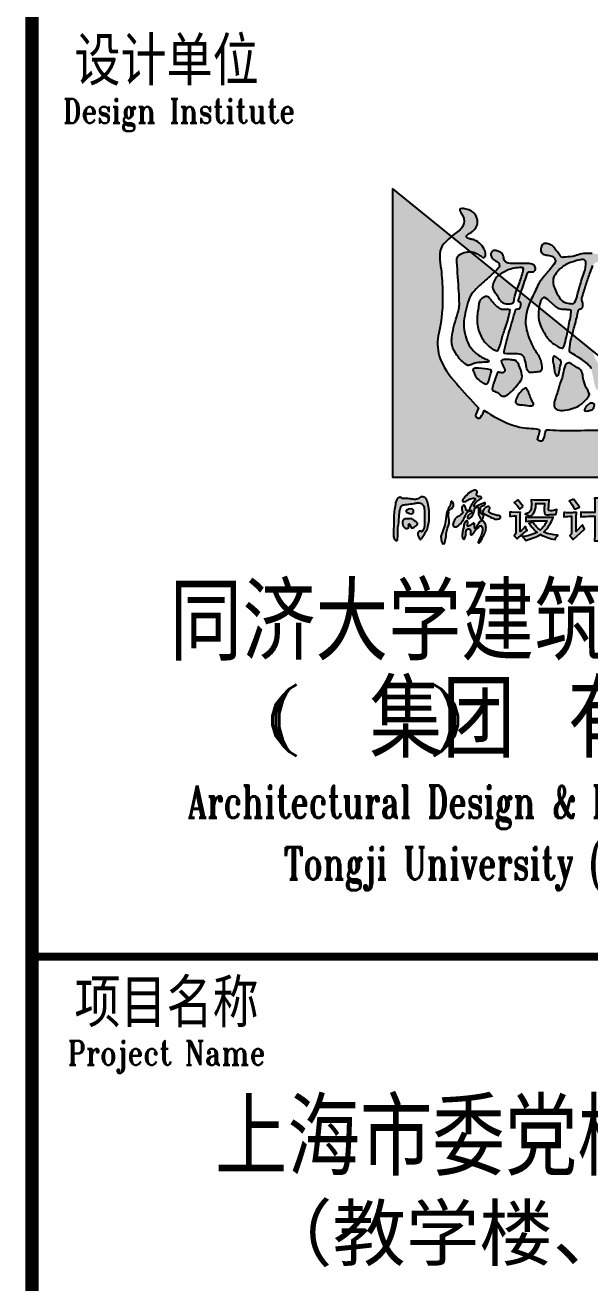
# Model space of a CAD drawing. Extents: x 68709 to 255391, y -65926 to 107615.
# Drawn here: x 233484 to 239774, y 24930 to 38949 of the extents above; entities that cross this region are included whole.
import ezdxf
from ezdxf.enums import TextEntityAlignment as Align

# ---------------------------------------------------------------- set-up
doc = ezdxf.new("R2010")
doc.units = 0
doc.header["$LTSCALE"] = 2000
doc.header["$MEASUREMENT"] = 0
doc.layers.get('0').update_dxf_attribs({"linetype": 'CONTINUOUS'})
doc.styles.add('0x_tk_A0_LIN$0$TKZ1', font='tjromant.shx', dxfattribs={"bigfont": 'tjhts.shx'})
doc.styles.add('0x_tk_A0_LIN$0$TKZ1_tjhts.shx', font='tjromant.shx', dxfattribs={"bigfont": 'tjhts.shx'})
doc.styles.add('0x_tk_A0_LIN$0$TKZ2_tjkts.shx', font='tjromant.shx', dxfattribs={"bigfont": 'tjkts.shx'})
doc.styles.add('0x_tk_A0_LIN$0$图框字1_黑体', font='simhei.ttf')

# ---------------------------------------------------------------- blocks, each defined once
blk = doc.blocks.new('0x_tk_A0_LIN$0$TJAD_TK_LOGO')
for points in [[(0.3088, 0.2387, -0.055111), (0.2978, 0.218, -0.399817), (0.2889, 0.2131, -0.15154), (0.2813, 0.2164, -0.301448), (0.2805, 0.2256, 0.010306), (0.2893, 0.248, -0.01851), (0.2158, 0.3296, -0.103184), (0.1567, 0.4231, -0.120959), (0.1559, 0.5005, 0.063512), (0.1683, 0.6375, 0.024265), (0.1633, 0.7157, -0.039016), (0.1589, 0.7586, -0.148803), (0.1672, 0.7952, -0.063522), (0.1899, 0.8185, -0.021561), (0.1991, 0.8269), (0, 0.9887), (0, 0.0136), (1.2, 0.0136), (0.9015, 0.2562, -0.02734), (0.8698, 0.2318, -0.056811), (0.8015, 0.1955, -0.043653), (0.7428, 0.1781, 0.070224), (0.7398, 0.1676, -0.155586), (0.7336, 0.1464, -0.268078), (0.7145, 0.1445, 0.046034), (0.7138, 0.1514, -0.10837), (0.7157, 0.158, 0.067272), (0.7193, 0.1723, 0.007869), (0.606, 0.1714, -0.018474), (0.519, 0.1742, 0.089356), (0.5135, 0.1595, -0.084297), (0.509, 0.1441, -0.378712), (0.4979, 0.1366, -0.129516), (0.4872, 0.1418, 0.010082), (0.4893, 0.1483, -0.06366), (0.4927, 0.1585, -0.047427), (0.496, 0.17, 0.412458), (0.4928, 0.175, 0.04646), (0.4591, 0.1791, -0.083304), (0.3984, 0.1918, -0.056916)], [(0.2775, 0.8514, 0.150805), (0.2864, 0.8696, 0.118181), (0.2844, 0.888, 0.061251), (0.2779, 0.9015, 0.110829), (0.2658, 0.9118, 0.065976), (0.2483, 0.9188, 0.129921), (0.2287, 0.9197, 0.40681), (0.2264, 0.9157, 0.07663), (0.2303, 0.907, -0.019502), (0.2369, 0.8958, -0.085799), (0.2406, 0.8843, -0.150999), (0.2351, 0.8585, -0.086307), (0.2248, 0.8465, -0.019332), (0.2062, 0.8326, 0.015742), (0.1991, 0.8269), (0.2636, 0.7745, -0.014783), (0.2672, 0.7742, -0.092021), (0.2852, 0.7675, -0.021612), (0.2992, 0.7583, 0.020501), (0.3016, 0.7569, -0.138406), (0.302, 0.7565, -0.004327), (0.3042, 0.7558, 0.041521), (0.3068, 0.7553, 0.017006), (0.3094, 0.7562, 0.175362), (0.3127, 0.7602, 0.115175), (0.3133, 0.7703, 0.133458), (0.3016, 0.7947, 0.090138), (0.282, 0.8113, 0.068529), (0.2674, 0.8165, -0.013934), (0.2566, 0.8189, -0.201719), (0.2496, 0.8239, -0.378426), (0.2504, 0.8307, -0.084166), (0.2598, 0.8373, 0.070184)], [(0.2636, 0.7745, 0.064867), (0.2476, 0.7736, 0.116531), (0.2256, 0.7646, 0.208218), (0.2161, 0.7503, 0.02194), (0.2164, 0.7413, -0.003556), (0.2234, 0.6402, -0.008585), (0.2249, 0.6059, -0.036626), (0.2244, 0.5869, -0.030322), (0.2188, 0.5654, 0.008639), (0.2079, 0.5277, 0.029199), (0.2005, 0.4927, 0.047639), (0.1991, 0.4689, 0.083135), (0.2032, 0.4501, 0.077424), (0.2218, 0.4185, 0.095524), (0.2514, 0.392, 0.133345), (0.2555, 0.391, 0.037671), (0.266, 0.3945, -0.074764), (0.2892, 0.4005, -0.017227), (0.3115, 0.4018, 0.103318), (0.3238, 0.4034, 0.529251), (0.3243, 0.406, 0.058891), (0.3103, 0.4144, -0.106556), (0.2722, 0.4408, -0.157893), (0.2439, 0.4997, -0.090292), (0.2406, 0.5406, -0.061166), (0.2567, 0.6121, -0.11155), (0.2702, 0.6374, -0.016825), (0.2934, 0.6606, -0.002917), (0.3335, 0.6973, 0.013927), (0.3452, 0.7082)], [(0.4736, 0.7314, 0.018572), (0.4732, 0.7314), (0.4732, 0.7318, 0.06936), (0.4703, 0.733, 0.047212), (0.46, 0.7347, 0.024282), (0.4431, 0.7352, -0.000753), (0.4115, 0.7353, -0.013374), (0.3921, 0.7358, -0.164458), (0.3817, 0.7396, -0.15617), (0.3755, 0.7508, 0.064833), (0.3714, 0.765, 0.17195), (0.3603, 0.7744, 0.077232), (0.3482, 0.7786, 0.099365), (0.3407, 0.7784, 0.128164), (0.3354, 0.7756, 0.199677), (0.3314, 0.766, 0.156287), (0.3348, 0.7545, 0.086381), (0.3434, 0.7463, 0.029794), (0.3514, 0.742, -0.218512), (0.3587, 0.7337, -0.050196), (0.3602, 0.726, -0.223734), (0.3564, 0.7197, -0.013892), (0.3452, 0.7082), (0.3589, 0.6971, -0.00619), (0.3868, 0.7123, -0.093205), (0.4339, 0.7212, -0.103421), (0.4394, 0.72, -0.384925), (0.4409, 0.717, -0.045853), (0.4384, 0.7029, -0.014561), (0.4233, 0.6576, 0.006316), (0.4195, 0.6478), (0.4323, 0.6374, -0.003465), (0.4348, 0.6445, -0.002724), (0.4557, 0.7043, -0.338072), (0.4611, 0.707, 0.005218), (0.4734, 0.7074, 0.309415), (0.4756, 0.7082, 0.132077), (0.4786, 0.7099, 0.147744), (0.4814, 0.7154, 0.135646), (0.4808, 0.7231, 0.18433)]]:
    blk.add_hatch(color=256).paths.add_polyline_path(points)
h = blk.add_hatch(color=256)
h.paths.add_polyline_path([(0.7123, 0.7547, 0.083086), (0.7078, 0.7611, 0.127732), (0.7011, 0.7644, 0.060999), (0.6727, 0.7685, 0.050289), (0.6488, 0.769, 0.061315), (0.6263, 0.7647, -0.058239), (0.6053, 0.759, -0.023274), (0.5769, 0.7559, -0.318074), (0.5654, 0.7615, -0.012807), (0.5459, 0.787, 0.176594), (0.5273, 0.8007, 0.141446), (0.5118, 0.8023, 0.254042), (0.5015, 0.7926, 0.094349), (0.5002, 0.7774, 0.272202), (0.5073, 0.7669, 0.06938), (0.523, 0.7632, -0.099001), (0.5405, 0.7575, -0.173209), (0.5486, 0.7467, -0.244282), (0.547, 0.7377, -0.042049), (0.5309, 0.7159, 0.019533), (0.5043, 0.6835, 0.074328), (0.4889, 0.6592, -0.003717), (0.4656, 0.6104), (0.4938, 0.5874, -0.03259), (0.4985, 0.6073, -0.114709), (0.5043, 0.6174), (0.5072, 0.6195), (0.5091, 0.6202), (0.5118, 0.6201), (0.5142, 0.6193), (0.5231, 0.6138), (0.5294, 0.6085), (0.5482, 0.5915), (0.5545, 0.5865), (0.5549, 0.5865, 0.137325), (0.5628, 0.5817, 0.052206), (0.5812, 0.5795, -0.039081), (0.5963, 0.5784, -0.061234), (0.5998, 0.5775, -0.389955), (0.6022, 0.5741, -0.015439), (0.6014, 0.5665, -0.009793), (0.5919, 0.5135, -0.001555), (0.5909, 0.5086), (0.6061, 0.4962, -0.005675), (0.6129, 0.5218, 0.021764), (0.6244, 0.5699, -0.037231), (0.6265, 0.5785, -0.166808), (0.6296, 0.5808, 0.014415), (0.6366, 0.5837, 0.232872), (0.6415, 0.5909, 0.087887), (0.641, 0.6009, 0.002273), (0.6378, 0.6149, -0.178357), (0.6381, 0.6188, -0.001216), (0.6509, 0.6596, -0.011476), (0.6643, 0.6991, -0.017032), (0.6756, 0.7288, -0.192629), (0.6888, 0.7399, -0.05264), (0.7021, 0.7447, 0.121865), (0.7115, 0.7475, 0.384919)])
h.paths.add_polyline_path([(0.5967, 0.7372, -0.021509), (0.6281, 0.7468, -0.053885), (0.6378, 0.7487, -0.363115), (0.652, 0.7407, -0.093078), (0.646, 0.7046, 0.023125), (0.6222, 0.6265, -0.067346), (0.6135, 0.6034, -0.278742), (0.6057, 0.5995, -0.067064), (0.5855, 0.6021, -0.223721), (0.5632, 0.6194, -0.070697), (0.543, 0.6609, -0.171192), (0.5437, 0.69, -0.090372), (0.5638, 0.7166, -0.097027)], flags=16)
h = blk.add_hatch(color=256)
h.paths.add_polyline_path([(0.4195, 0.6478), (0.3589, 0.6971, 0.122439), (0.3441, 0.6794, 0.077208), (0.3376, 0.6622, 0.221374), (0.3431, 0.6401, -0.044103), (0.3534, 0.6251, 0.092474), (0.3673, 0.6059, 0.149827), (0.383, 0.5987, 0.078107), (0.4006, 0.5996, 0.300992), (0.4085, 0.6066, 0.003448), (0.4116, 0.6244, -0.014936)])
h.paths.add_polyline_path([(0.4481, 0.5312, -0.118411), (0.4656, 0.6104), (0.4323, 0.6374, 0.013731), (0.4236, 0.6091, 0.354128), (0.4255, 0.6066, 0.149403), (0.4255, 0.6062, -0.033756), (0.429, 0.6051, -0.301225), (0.4322, 0.6016, -0.067966), (0.4306, 0.5853, -0.155357), (0.4255, 0.5826, -0.0383), (0.4175, 0.5813, 0.394404), (0.4141, 0.5771, -0.002997), (0.3933, 0.5061, 0.027314), (0.3759, 0.4366, 0.262389), (0.3769, 0.4312, 0.054171), (0.4093, 0.4301, -0.120269), (0.4322, 0.4278, -0.238212), (0.445, 0.4145, -0.030328), (0.4518, 0.3843, 0.177342), (0.4589, 0.3692, 0.189169), (0.4732, 0.3674, 0.024901), (0.4941, 0.3699, 0.43233), (0.5035, 0.3812, 0.054023), (0.4992, 0.4064, 0.072563), (0.4928, 0.4227, -0.024272), (0.4732, 0.4551, -0.09052)])
h.paths.add_polyline_path([(0.5909, 0.5086), (0.4938, 0.5874, 0.02545), (0.492, 0.5716, 0.128799), (0.5009, 0.5201, 0.044216), (0.5216, 0.4843, 0.076323), (0.548, 0.4604, 0.034366), (0.5624, 0.4519, 0.076032), (0.5722, 0.4489, 0.341488), (0.575, 0.4509, 0.069217), (0.5844, 0.4795, 0.009229)])
h.paths.add_polyline_path([(0.6061, 0.4962, 0.003269), (0.6024, 0.4814, 0.051211), (0.5967, 0.4451, 0.204101), (0.5987, 0.435, -0.011598), (0.6232, 0.4203, -0.044991), (0.6598, 0.3936, -0.200983), (0.6695, 0.3801, -0.006426), (0.6785, 0.3385, 0.079721), (0.6871, 0.3112, 0.326464), (0.6907, 0.3094, 0.087838), (0.6948, 0.3111, 0.087656), (0.7146, 0.3317, 0.286319), (0.7196, 0.3603, 0.076349), (0.7011, 0.3885, -0.160397), (0.6755, 0.4398), (0.6755, 0.4398)])
h.paths.add_polyline_path([(0.8517, 0.2966), (0.7903, 0.3465, 0.007087), (0.7769, 0.3013, 0.070922), (0.7741, 0.2754, 0.248353), (0.779, 0.265, 0.199635), (0.7954, 0.2684, -0.006886), (0.8134, 0.2746, 0.05678), (0.8467, 0.293, 0.006803)])
h = blk.add_hatch(color=256)
h.paths.add_polyline_path([(0.393, 0.5629, -0.011586), (0.3965, 0.5787, 0.253288), (0.3961, 0.5791, 0.095247), (0.3878, 0.5795, -0.0106), (0.3763, 0.5795, -0.133876), (0.3608, 0.5833, -0.082431), (0.3451, 0.5964, -0.01622), (0.3317, 0.6124, 0.042319), (0.324, 0.621, 0.140851), (0.3172, 0.6238, 0.145933), (0.3085, 0.6218, 0.038492), (0.302, 0.6178), (0.3016, 0.6178, 0.000616), (0.3, 0.6162, 0.032553), (0.2979, 0.6148, 0.095329), (0.2942, 0.6103, 0.096767), (0.2905, 0.5971, -0.001525), (0.2876, 0.5737, 0.034244), (0.285, 0.5522, 0.085899), (0.2916, 0.5041, 0.097395), (0.3137, 0.4669, 0.083463), (0.3395, 0.445, 0.098864), (0.3517, 0.4407, 0.30663), (0.3559, 0.443, 0.075685), (0.3606, 0.4535, 0.009946), (0.371, 0.4905, -0.023424), (0.3776, 0.5099, 0.034776)])
h.paths.add_polyline_path([(0.3331, 0.3723, 0.321528), (0.3303, 0.3767, 0.021484), (0.2909, 0.382, 0.022843), (0.2815, 0.3822, 0.102534), (0.2763, 0.381, 0.130045), (0.2718, 0.3783, 0.267367), (0.2712, 0.3737, -0.005872), (0.2757, 0.3643, 0.058515), (0.2798, 0.3554, 0.081344), (0.2949, 0.3383, 0.099387), (0.3095, 0.3298, 0.035917), (0.3152, 0.3284, 0.245908), (0.3185, 0.3297, 0.105203), (0.327, 0.3486, -0.034055), (0.3316, 0.3653, 0.056891)])
h.paths.add_polyline_path([(0.4315, 0.3396, 0.245812), (0.436, 0.3593, 0.065072), (0.4255, 0.3925, 0.134826), (0.4253, 0.3934, -0.114996), (0.4251, 0.3945, 0.061748), (0.4182, 0.4045, 0.16919), (0.4099, 0.4088, 0.009694), (0.3932, 0.4108, 0.017654), (0.3823, 0.4116, 0.044621), (0.3745, 0.4112, 0.15913), (0.3675, 0.4082, 0.263058), (0.3666, 0.4036, 0.037983), (0.3754, 0.3845, -0.091013), (0.3784, 0.3745, -0.183458), (0.3763, 0.3696, -0.186991), (0.3705, 0.3666, -0.076588), (0.3638, 0.3668, 0.012233), (0.357, 0.368, 0.175338), (0.3532, 0.367, 0.023216), (0.3404, 0.3302, 0.04069), (0.3358, 0.3123, 0.28537), (0.3389, 0.3059, 0.048651), (0.3472, 0.3023, -0.083296), (0.3595, 0.2951, 0.044689), (0.3674, 0.2887, 0.196761), (0.3781, 0.2876, 0.127879), (0.3954, 0.2982, 0.050671)])
h.paths.add_polyline_path([(0.4633, 0.2851, 0.013244), (0.4608, 0.2933, 0.042352), (0.4538, 0.3106, 0.086452), (0.451, 0.3142, 0.181931), (0.4475, 0.3144, 0.105167), (0.437, 0.3071, 0.063777), (0.4225, 0.2892, 0.079039), (0.415, 0.2726, 0.295118), (0.4173, 0.2626, 0.12746), (0.4262, 0.259, 0.051219), (0.4378, 0.2577, -0.006938), (0.4592, 0.2552, 0.101871), (0.4716, 0.2561, 0.282022), (0.4753, 0.2604, 0.127329), (0.4734, 0.2662), (0.4732, 0.2662, -0.004335)])
h.paths.add_polyline_path([(0.6577, 0.3076, -0.058552), (0.6453, 0.3355, -0.043685), (0.6412, 0.3591, 0.088622), (0.6365, 0.3722, 0.151789), (0.6215, 0.3846, -0.046532), (0.6062, 0.3942, 0.04555), (0.5995, 0.3981, 0.043142), (0.5967, 0.3991), (0.5966, 0.3994, 0.251715), (0.5858, 0.3963, 0.137334), (0.5764, 0.371, -0.022108), (0.5712, 0.349, 0.025269), (0.5573, 0.3052, -0.028381), (0.5499, 0.2836, 0.095667), (0.5444, 0.258, 0.266705), (0.5545, 0.2414, 0.133638), (0.5811, 0.2399, 0.117773), (0.6341, 0.259, 0.081266), (0.6603, 0.2854, 0.080524), (0.6632, 0.2917), (0.6632, 0.292), (0.6636, 0.2924), (0.6636, 0.2952), (0.6632, 0.2952, 0.059624)])
h.paths.add_polyline_path([(0.5675, 0.4064, 0.121011), (0.5636, 0.4099, 0.051248), (0.5498, 0.4198, 0.077555), (0.5447, 0.4219, 0.238499), (0.5422, 0.4212, 0.167798), (0.5412, 0.4181, 0.09655), (0.5414, 0.3999, -0.014406), (0.5433, 0.3923, -0.00033), (0.5454, 0.375, 0.1059), (0.5513, 0.3573, 0.313865), (0.5557, 0.3565, 0.231713), (0.5604, 0.3643, 0.026659), (0.5643, 0.3846, -0.007425), (0.5681, 0.3998, 0.16995)])
h.paths.add_polyline_path([(0.6788, 0.2495, 0.082015), (0.6802, 0.2581, 0.360369), (0.6746, 0.2636, 0.094324), (0.6683, 0.2635, 0.109868), (0.6658, 0.2629, -0.017853), (0.6636, 0.2619), (0.6632, 0.2619, 0.095638), (0.6515, 0.2506, 0.069381), (0.6467, 0.2423, 0.391778), (0.6489, 0.2376, 0.16265), (0.6584, 0.2374, 0.029698), (0.6632, 0.2387), (0.6636, 0.2387, 0.027865), (0.6738, 0.2427, 0.232972)])
h.paths.add_polyline_path([(0.7651, 0.3086, -0.00792), (0.7663, 0.3122, -0.04061), (0.7673, 0.3161, 0.057732), (0.7686, 0.323, 0.231089), (0.7664, 0.3309, 0.223752), (0.7548, 0.3302, 0.032861), (0.7336, 0.3152, -0.012035), (0.7156, 0.3033, 0.160241), (0.7001, 0.2874, 0.160304), (0.6998, 0.2673, 0.221951), (0.7087, 0.2557, 0.080228), (0.7255, 0.2484, 0.124433), (0.7414, 0.2473, 0.177577), (0.7482, 0.2548, 0.06059), (0.7578, 0.2826, -0.013372)])
h = blk.add_hatch(color=256)
h.paths.add_polyline_path([(0.1087, -0.0549, 0.215782), (0.0955, -0.0527, 0.067417), (0.0878, -0.0572, -0.168397), (0.0723, -0.0608, -0.018722), (0.0557, -0.0587, 0.069135), (0.0371, -0.0584, -0.211583), (0.0322, -0.0571, 0.012327), (0.0271, -0.0542, 0.18165), (0.0227, -0.0546, 0.234564), (0.0145, -0.0607, 0.06939), (0.0092, -0.0773, 0.040114), (0.004, -0.1264, 0.00862), (0.0038, -0.1509, 0.034302), (0.0033, -0.1865, 0.240525), (0.0113, -0.1992, 0.151405), (0.014, -0.1995, 0.254247), (0.0165, -0.1924, 0.038225), (0.0174, -0.1663, -0.061608), (0.0194, -0.1463, 0.026815), (0.0223, -0.1127, -0.054652), (0.0257, -0.0929, -0.028262), (0.0289, -0.0835, -0.253686), (0.0385, -0.0789, 0.007206), (0.0489, -0.0782, -0.006599), (0.0729, -0.0746, 0.009999), (0.0841, -0.0723, -0.062381), (0.0934, -0.0735, -0.15567), (0.0993, -0.0771, -0.051163), (0.1052, -0.0853, -0.102101), (0.1065, -0.0911, -0.03095), (0.1072, -0.1291, 0.010088), (0.1069, -0.1503, -0.131285), (0.1038, -0.1627, -0.019629), (0.1006, -0.1683, -0.485137), (0.0962, -0.1696, 0.001583), (0.093, -0.1677, 0.165296), (0.0875, -0.1704, 0.24859), (0.0847, -0.1785, 0.066176), (0.0882, -0.1886, 0.038595), (0.0909, -0.1945, 0.378365), (0.0951, -0.1957, 0.077759), (0.1038, -0.1826, 0.016012), (0.1121, -0.17, 0.054651), (0.1183, -0.1552, 0.087206), (0.1231, -0.1116, 0.064902), (0.1173, -0.0684, 0.144064)])
h.paths.add_polyline_path([(0.0629, -0.0931), (0.0559, -0.0934), (0.0526, -0.0942), (0.0487, -0.0957), (0.0473, -0.0971), (0.0457, -0.0999, 0.333571), (0.0462, -0.1038, 0.045952), (0.0523, -0.1067, 0.064784), (0.0622, -0.1092, 0.210865), (0.0684, -0.1072, 0.127927), (0.0706, -0.102, 0.211886), (0.0696, -0.0958, 0.12013), (0.0674, -0.0941)], flags=17)
h.paths.add_polyline_path([(0.058, -0.146, -0.039434), (0.0609, -0.152, 0.054133), (0.0642, -0.1578, 0.123184), (0.0796, -0.1504, 0.140353), (0.0842, -0.1429, 0.284617), (0.0828, -0.1391, -0.012464), (0.0763, -0.135, 0.016141), (0.0639, -0.1258, -0.029736), (0.0406, -0.1269, -0.149024), (0.0367, -0.13, 0.190304), (0.0335, -0.134, 0.089845), (0.0332, -0.143, 0.171078), (0.0413, -0.1572, 0.249801), (0.0503, -0.1586, 0.378768), (0.055, -0.1529, 0.031236), (0.054, -0.1458), (0.0561, -0.1439)], flags=17)
h.paths.add_polyline_path([(0.1936, -0.0808, -0.130766), (0.1929, -0.0832, -0.049), (0.1889, -0.0904, 0.175351), (0.1867, -0.0955, 0.389375), (0.1886, -0.0971, 0.146359), (0.1966, -0.0935, 0.079034), (0.2024, -0.0886, 0.101244), (0.205, -0.0836, 0.132531), (0.2051, -0.0769, 0.067751), (0.2031, -0.0722, 0.050259), (0.1996, -0.0676, 0.454265), (0.198, -0.0678, 0.06765), (0.196, -0.0731, 0.007561)])
h.paths.add_polyline_path([(0.189, -0.104, 0.313541), (0.1862, -0.1002, 0.335576), (0.1832, -0.1018, 0.015792), (0.1784, -0.1349, -0.057755), (0.1712, -0.1608, 0.000363), (0.1628, -0.1859, 0.094511), (0.1671, -0.2072, 0.230423), (0.1705, -0.2113, 0.369117), (0.1764, -0.2058, 0.039319), (0.18, -0.1854, -0.109188), (0.1887, -0.1489, 0.00425), (0.1908, -0.1434, 0.032369), (0.1887, -0.118, -0.025515)])
h.paths.add_polyline_path([(0.251, -0.0452, 0.093827), (0.2363, -0.0633, 0.302072), (0.2373, -0.0679, 0.296548), (0.2444, -0.0681, 0.04254), (0.259, -0.0604, -0.129019), (0.2753, -0.0571, -0.117204), (0.2785, -0.0581, -0.328405), (0.2786, -0.0608, -0.051459), (0.2703, -0.0723, 0.085646), (0.2604, -0.09, 0.031903), (0.2597, -0.0932, -0.315533), (0.2562, -0.0979, -0.134544), (0.2509, -0.099, -0.408117), (0.2479, -0.0961, 0.035639), (0.2445, -0.0851, 0.084333), (0.2416, -0.0806, 0.358627), (0.239, -0.0802, 0.227473), (0.2329, -0.092, 0.148882), (0.235, -0.0994, -0.254787), (0.2358, -0.1059, -0.110418), (0.229, -0.1131, -0.032156), (0.2173, -0.1207, 0.122106), (0.2102, -0.1279, 0.074479), (0.2035, -0.1443, 0.233421), (0.2058, -0.152, 0.316166), (0.2167, -0.1523, 0.122903), (0.2315, -0.1397, 0.056501), (0.2413, -0.1246, -0.025506), (0.2474, -0.11, -0.174643), (0.2597, -0.1006, 0.004602), (0.2657, -0.0979, -0.251477), (0.2643, -0.107, -0.130218), (0.2586, -0.1116, 0.16089), (0.2539, -0.1165, 0.172735), (0.253, -0.123, 0.448793), (0.2607, -0.1246, 0.141971), (0.272, -0.1086, 0.057248), (0.2765, -0.0945, -0.334885), (0.2836, -0.0873, -0.076773), (0.2877, -0.0871, -0.545841), (0.2894, -0.0894, -0.008092), (0.2895, -0.1045, 0.139136), (0.2949, -0.1235, 0.144746), (0.301, -0.1277, 0.355116), (0.3041, -0.1263, 0.046986), (0.3064, -0.118, 0.052614), (0.3072, -0.1148, 0.237681), (0.3057, -0.1128, 0.025436), (0.3015, -0.1114, -0.354836), (0.298, -0.1075, -0.049448), (0.2968, -0.0935, -0.035628), (0.2969, -0.0883, -0.387964), (0.3001, -0.084, -0.009611), (0.3071, -0.0814, 0.187317), (0.3113, -0.0778, 0.232403), (0.3115, -0.0721, 0.143525), (0.3105, -0.0719, 0.022411), (0.2879, -0.0821, -0.00319), (0.2795, -0.086, -0.206179), (0.276, -0.0863, -0.165764), (0.2735, -0.0838, -0.217969), (0.274, -0.0802, -0.110096), (0.2841, -0.0684, -0.031862), (0.2964, -0.0594, 0.078929), (0.2994, -0.0567, 0.264707), (0.2996, -0.0548, 0.034215), (0.298, -0.0525, 0.174735), (0.2957, -0.0516, 0.001752), (0.2917, -0.0518, -0.177458), (0.2867, -0.0505, -0.140307), (0.2831, -0.0469, -0.275752), (0.2842, -0.0412, 0.167681), (0.2852, -0.035, 0.301407), (0.2787, -0.0302, 0.08311), (0.273, -0.0304, 0.130737)])
h.paths.add_polyline_path([(0.3265, -0.1185, 0.027579), (0.3434, -0.1267, 0.154526), (0.3537, -0.1275, 0.082415), (0.3631, -0.1246, 0.312986), (0.3634, -0.1187, 0.221824), (0.3602, -0.1161, 0.031656), (0.355, -0.1158, -0.00721), (0.3422, -0.1122, -0.071904), (0.3274, -0.106, -0.267193), (0.324, -0.1005, -0.023267), (0.3278, -0.0922, 0.395574), (0.3247, -0.0851, 0.188464), (0.3166, -0.0869, 0.051998), (0.3107, -0.0902, 0.108508), (0.3062, -0.0972, 0.200123), (0.3045, -0.1041, 0.191616), (0.3078, -0.1086, -0.01282)])
h.paths.add_polyline_path([(0.3061, -0.1345, 0.188222), (0.2987, -0.1344, 0.20573), (0.2909, -0.1393, 0.018376), (0.2852, -0.1492, -0.117409), (0.2773, -0.1592, -0.060927), (0.2765, -0.1465, 0.215117), (0.2745, -0.1419, 0.470033), (0.2699, -0.1433, -0.045545), (0.2616, -0.1486, -0.074224), (0.2553, -0.1514, -0.568137), (0.252, -0.1485, -0.07678), (0.2526, -0.1441, 0.100197), (0.2529, -0.1346, 0.387299), (0.2502, -0.1327, 0.118665), (0.2478, -0.1338, 0.185429), (0.2406, -0.1469, -0.018374), (0.2387, -0.1583, 0.026924), (0.2355, -0.1694, -0.013447), (0.2349, -0.18, 0.097057), (0.2361, -0.1921, 0.277047), (0.2398, -0.1951, 0.192921), (0.2429, -0.1932, 0.125735), (0.2464, -0.1796, -0.084178), (0.2486, -0.1648, -0.292454), (0.2566, -0.1598, -0.427415), (0.2627, -0.1662, -0.039723), (0.2621, -0.1773, 0.744354), (0.2674, -0.1794, 0.173973), (0.2753, -0.1721, -0.079593), (0.2831, -0.1615, 0.037997), (0.2923, -0.1518, -0.536451), (0.3002, -0.1519, -0.220641), (0.3027, -0.1657, -0.033334), (0.3, -0.1785, -0.02197), (0.2922, -0.1962, -0.036413), (0.288, -0.2042, 0.059035), (0.2879, -0.2046, 0.221247), (0.2894, -0.2077, 0.229092), (0.2907, -0.2079, 0.104052), (0.2938, -0.2056, 0.039622), (0.3034, -0.1893, 0.031663), (0.3116, -0.1728, 0.083922), (0.3151, -0.1559, 0.095464), (0.3114, -0.1418, 0.118136)])
h.paths.add_polyline_path([(0.4291, -0.0935), (0.4405, -0.0853, 0.028783), (0.4221, -0.0627), (0.4102, -0.0715, -0.06685)])
h.paths.add_polyline_path([(0.4215, -0.1047), (0.4022, -0.1042), (0.3969, -0.1036), (0.3948, -0.1036), (0.3948, -0.1181), (0.4007, -0.1176), (0.4092, -0.1169), (0.4158, -0.1168), (0.4158, -0.1709, -0.223037), (0.4102, -0.1829, -0.003297), (0.4095, -0.1842), (0.42, -0.1936, 0.201777), (0.4221, -0.1917, -0.033526), (0.4536, -0.1659, -0.02738), (0.4473, -0.1527, -0.067274), (0.4298, -0.1697, -0.004515), (0.43, -0.112, -0.051491), (0.4312, -0.1036)])
h.paths.add_polyline_path([(0.4681, -0.0776), (0.4676, -0.0915, -0.202539), (0.4614, -0.1024, -0.066868), (0.4473, -0.1105, -0.101276), (0.4613, -0.1193, 0.145344), (0.4788, -0.1017, 0.140249), (0.4824, -0.0753, -0.003162), (0.5118, -0.0753, -0.016144), (0.5113, -0.0906, 0.052901), (0.5122, -0.1087, 0.214665), (0.5146, -0.1118, 0.093296), (0.5153, -0.1118, 0.137117), (0.5238, -0.1126, 0.000424), (0.5373, -0.1123, 0.022294), (0.5517, -0.1112), (0.5538, -0.0948), (0.5502, -0.0961), (0.5458, -0.0974), (0.5419, -0.0985), (0.5363, -0.0994), (0.5323, -0.0995), (0.5266, -0.0985), (0.5261, -0.0963), (0.5266, -0.0805), (0.5279, -0.0627), (0.5208, -0.0631), (0.5109, -0.0633), (0.4981, -0.0633), (0.4859, -0.0633), (0.4771, -0.0632), (0.4669, -0.0627)])
h.paths.add_polyline_path([(0.5056, -0.1225, -0.002263), (0.4652, -0.1224, -0.028919), (0.4487, -0.1207), (0.4487, -0.1351), (0.4568, -0.134), (0.467, -0.1332, -0.001197), (0.5012, -0.1332, 0.000411), (0.5195, -0.1332, -0.117897), (0.4977, -0.1647, -0.081518), (0.4732, -0.1382), (0.4592, -0.142, 0.067412), (0.4873, -0.1722, -0.099344), (0.4368, -0.1867, -0.117302), (0.4487, -0.1993, 0.051291), (0.4985, -0.1798, 0.052048), (0.5475, -0.1968, -0.102524), (0.5573, -0.1817, -0.086164), (0.5097, -0.1716, 0.112398), (0.5412, -0.1212, -0.018709)])
h.paths.add_polyline_path([(0.6036, -0.1181), (0.6036, -0.1747, -0.094232), (0.598, -0.1829), (0.6085, -0.1968), (0.647, -0.1609), (0.64, -0.147), (0.619, -0.1691), (0.619, -0.1241, -0.058001), (0.6207, -0.1057, 0.319569), (0.6199, -0.1049, 0.045142), (0.6064, -0.1062, 0.020451), (0.5944, -0.1061, -0.034776), (0.5777, -0.1049), (0.5777, -0.1193, -0.030546)])
h.paths.add_polyline_path([(0.6099, -0.0601), (0.5952, -0.0664, -0.049542), (0.6141, -0.0941), (0.6302, -0.0872, 0.030356)])
h.paths.add_polyline_path([(0.6595, -0.1054, -0.019379), (0.6351, -0.1042), (0.6351, -0.1193, -0.02608), (0.6603, -0.1181), (0.682, -0.1181), (0.682, -0.1729, -0.021278), (0.6806, -0.2012), (0.6974, -0.2012, -0.017067), (0.6967, -0.1716), (0.6967, -0.1181), (0.7148, -0.1181, -0.024313), (0.7409, -0.1193), (0.7409, -0.1042, -0.018656), (0.7103, -0.1055), (0.6967, -0.1055), (0.6967, -0.0765, -0.143011), (0.7016, -0.0589, 0.162811), (0.697, -0.0572, 0.035376), (0.6847, -0.0564, 0.004148), (0.6806, -0.0564, -0.046173), (0.6819, -0.0675, -0.00345), (0.682, -0.1055, -0.001359)])
h.paths.add_polyline_path([(0.7665, -0.0695), (0.7665, -0.0854), (0.8078, -0.0854), (0.8078, -0.2004), (0.8257, -0.2004), (0.8257, -0.0854), (0.867, -0.0854), (0.867, -0.0695)])
h.paths.add_polyline_path([(0.9301, -0.1569, -0.040499), (0.9291, -0.1744, -0.3078), (0.915, -0.1875, -0.189438), (0.8973, -0.1845, -0.186489), (0.89, -0.1721, -0.07743), (0.8894, -0.158), (0.8723, -0.158, 0.198241), (0.8816, -0.1938, 0.214326), (0.9098, -0.2039, 0.249549), (0.9415, -0.1907, 0.135294), (0.948, -0.1641), (0.948, -0.0695), (0.9301, -0.0695)])
h.paths.add_polyline_path([(1.0285, -0.0695), (1.0088, -0.0695), (0.9602, -0.2004), (0.9786, -0.2004), (0.9926, -0.1613), (1.0441, -0.1613), (1.0579, -0.2004), (1.0772, -0.2004)])
h.paths.add_polyline_path([(1.0186, -0.0882), (1.0389, -0.146), (0.9981, -0.146)], flags=16)
h.paths.add_polyline_path([(1.0908, -0.0695), (1.0908, -0.2004), (1.1399, -0.2004, 0.229129), (1.182, -0.1827, 0.179316), (1.1971, -0.1343, 0.181564), (1.1826, -0.0858, 0.220204), (1.1406, -0.0695)])
h.paths.add_polyline_path([(1.1086, -0.0846), (1.1391, -0.0846, -0.337188), (1.1746, -0.1078, -0.124189), (1.1773, -0.1517, -0.40123), (1.1391, -0.1844), (1.1086, -0.1844)], flags=16)
blk.add_lwpolyline([(0, 0.9887), (0, 0.0136), (1.2, 0.0136)], close=True)
for points in [[(0.6695, 0.3801, 0.200983), (0.6598, 0.3936, 0.044991), (0.6232, 0.4203, 0.011598), (0.5987, 0.435, -0.204101), (0.5967, 0.4451, -0.051211), (0.6024, 0.4814, -0.008944), (0.6129, 0.5218, 0.021764), (0.6244, 0.5699, -0.037231), (0.6265, 0.5785, -0.166808), (0.6296, 0.5808, 0.014415), (0.6366, 0.5837, 0.232872), (0.6415, 0.5909, 0.087887), (0.641, 0.6009, 0.002324), (0.6377, 0.6152, -0.163549), (0.6381, 0.6188, -0.001216), (0.6509, 0.6596, -0.011476), (0.6643, 0.6991, -0.017032), (0.6756, 0.7288, -0.192629)], [(0.6727, 0.7685, 0.050289), (0.6488, 0.769, 0.061315), (0.6263, 0.7647, -0.058239), (0.6053, 0.759, -0.023274), (0.5769, 0.7559, -0.318074), (0.5654, 0.7615, -0.012807), (0.5459, 0.787, 0.176594), (0.5273, 0.8007, 0.141446), (0.5118, 0.8023, 0.254042), (0.5015, 0.7926, 0.094349), (0.5002, 0.7774, 0.272202), (0.5073, 0.7669, 0.06938), (0.523, 0.7632, -0.099001), (0.5405, 0.7575, -0.176084), (0.5487, 0.7465, -0.238335), (0.547, 0.7377, -0.042049), (0.5309, 0.7159, 0.019533), (0.5043, 0.6835, 0.074328), (0.4889, 0.6592, -0.003717), (0.4656, 0.6104, 0.118412), (0.4481, 0.5312, 0.09052), (0.4732, 0.4551, 0.024272), (0.4928, 0.4227, -0.072563), (0.4992, 0.4064, -0.054023), (0.5035, 0.3812, -0.43233), (0.4941, 0.3699, -0.024901), (0.4732, 0.3674, -0.189169), (0.4589, 0.3692, -0.177342), (0.4518, 0.3843, 0.030328), (0.445, 0.4145, 0.238212), (0.4322, 0.4278, 0.120269), (0.4093, 0.4301, -0.054171), (0.3769, 0.4312, -0.262389), (0.3759, 0.4366, -0.027314), (0.3933, 0.5061, 0.002997), (0.4141, 0.5771, -0.42145), (0.4179, 0.5814, 0.036527), (0.4255, 0.5826, 0.155357), (0.4306, 0.5853, 0.067966), (0.4322, 0.6016, 0.301225), (0.429, 0.6051, 0.033756), (0.4255, 0.6062, -0.149403), (0.4255, 0.6066, -0.354128), (0.4236, 0.6091, -0.017197), (0.4348, 0.6445, -0.010154), (0.4348, 0.6445, -0.002724), (0.4557, 0.7043, -0.338072), (0.4611, 0.707, 0.005218), (0.4734, 0.7074, 0.309415), (0.4756, 0.7082, 0.132077), (0.4786, 0.7099, 0.147744), (0.4814, 0.7154, 0.135646), (0.4808, 0.7231, 0.18433), (0.4736, 0.7314, 0.018572), (0.4732, 0.7314), (0.4732, 0.7318, 0.071117), (0.4702, 0.733, 0.046841), (0.46, 0.7347, 0.024282), (0.4431, 0.7352, -0.000753), (0.4115, 0.7353, -0.013374), (0.3921, 0.7358, -0.164458), (0.3817, 0.7396, -0.15617), (0.3755, 0.7508, 0.064833), (0.3714, 0.765, 0.17195), (0.3603, 0.7744, 0.077232), (0.3482, 0.7786, 0.099365), (0.3407, 0.7784, 0.128164), (0.3354, 0.7756, 0.199677), (0.3314, 0.766, 0.156287), (0.3348, 0.7545, 0.086381), (0.3434, 0.7463, 0.029794), (0.3514, 0.742, -0.218512), (0.3587, 0.7337, -0.050196), (0.3602, 0.726, -0.223734), (0.3564, 0.7197, -0.027824), (0.3335, 0.6973, 0.002917), (0.2934, 0.6606, 0.016825), (0.2702, 0.6374, 0.11155), (0.2567, 0.6121, 0.061166), (0.2406, 0.5406, 0.090292), (0.2439, 0.4997, 0.157893), (0.2722, 0.4408, 0.106556), (0.3103, 0.4144, -0.057352), (0.324, 0.4062, -0.620281), (0.3238, 0.4034, -0.103318), (0.3115, 0.4018, 0.017227), (0.2892, 0.4005, 0.074764), (0.266, 0.3945, -0.037671), (0.2555, 0.391, -0.146442), (0.2511, 0.3922, -0.094541), (0.2218, 0.4185, -0.075684), (0.2035, 0.4493, -0.086697), (0.1991, 0.4689, -0.047639), (0.2005, 0.4927, -0.029199), (0.2079, 0.5277, -0.008639), (0.2188, 0.5654, 0.030322), (0.2244, 0.5869, 0.036626), (0.2249, 0.6059, 0.008585), (0.2234, 0.6402, 0.003541), (0.2164, 0.7409, -0.022961), (0.2161, 0.7503, -0.208218), (0.2256, 0.7646, -0.116531), (0.2476, 0.7736, -0.079727), (0.2672, 0.7742, -0.092021), (0.2852, 0.7675, -0.021612), (0.2992, 0.7583, 0.020501), (0.3016, 0.7569, -0.138406), (0.302, 0.7565, -0.004327), (0.3042, 0.7558, 0.041521), (0.3068, 0.7553, 0.017006), (0.3094, 0.7562, 0.218913), (0.313, 0.7614, 0.100805), (0.3133, 0.7703, 0.133458), (0.3016, 0.7947, 0.090138), (0.282, 0.8113, 0.068529), (0.2674, 0.8165, -0.013934), (0.2566, 0.8189, -0.201719), (0.2496, 0.8239, -0.33618), (0.2499, 0.8301, -0.089843), (0.2598, 0.8373, 0.067656), (0.2769, 0.8508, 0.15691), (0.2864, 0.8696, 0.118181), (0.2844, 0.888, 0.061251), (0.2779, 0.9015, 0.110829), (0.2658, 0.9118, 0.065976), (0.2483, 0.9188, 0.126476), (0.2292, 0.9198, 0.453262), (0.2264, 0.9157, 0.07663), (0.2303, 0.907, -0.019502), (0.2369, 0.8958, -0.085799), (0.2406, 0.8843, -0.150999), (0.2351, 0.8585, -0.086307), (0.2248, 0.8465, -0.019332), (0.2062, 0.8326, 0.037315), (0.1899, 0.8185, 0.063522), (0.1672, 0.7952, 0.148803), (0.1589, 0.7586, 0.039016), (0.1633, 0.7157, -0.024265), (0.1683, 0.6375, -0.063512), (0.1559, 0.5005, 0.120959), (0.1567, 0.4231, 0.103184), (0.2158, 0.3296, 0.01851), (0.2893, 0.248, -0.010306), (0.2805, 0.2256, 0.301448), (0.2813, 0.2164, 0.15154), (0.2889, 0.2131, 0.399817), (0.2978, 0.218, 0.055111), (0.3088, 0.2387, 0.056916), (0.3984, 0.1918, 0.083304), (0.4591, 0.1791, -0.046418), (0.4928, 0.175, -0.509372), (0.4955, 0.1688, 0.042269), (0.4927, 0.1585, 0.06366), (0.4893, 0.1483, -0.010082), (0.4872, 0.1418, 0.129516), (0.4979, 0.1366, 0.378712), (0.509, 0.1441, 0.084297), (0.5135, 0.1595, -0.089356), (0.519, 0.1742, 0.018474), (0.606, 0.1714, -0.007869), (0.7193, 0.1723, -0.067272)], [(0.6281, 0.7468, 0.021509), (0.5967, 0.7372, 0.097027), (0.5638, 0.7166, 0.090372), (0.5437, 0.69, 0.169889), (0.5429, 0.6611, 0.071038), (0.5632, 0.6194, 0.223721), (0.5855, 0.6021, 0.067064), (0.6057, 0.5995, 0.278742), (0.6135, 0.6034, 0.067346), (0.6222, 0.6265, -0.023125), (0.646, 0.7046, 0.093078), (0.652, 0.7407, 0.363115), (0.6378, 0.7487, 0.053885), (0.6281, 0.7468, 6.810958)], [(0.4339, 0.7212, 0.093231), (0.3868, 0.7123, 0.00619), (0.3589, 0.6971, 0.122439), (0.3441, 0.6794, 0.077208), (0.3376, 0.6622, 0.223971), (0.3433, 0.6399, -0.043458), (0.3534, 0.6251, 0.092474), (0.3673, 0.6059, 0.149827), (0.383, 0.5987, 0.078107), (0.4006, 0.5996, 0.300992), (0.4085, 0.6066, 0.003448), (0.4116, 0.6244, -0.021253), (0.4233, 0.6576, 0.014561), (0.4384, 0.7029, 0.045853), (0.4409, 0.717, 0.360509), (0.4396, 0.7199, 0.107188), (0.4339, 0.7212, -16745.559379)], [(0.3961, 0.5791, 0.094892), (0.3878, 0.5795, -0.0106), (0.3763, 0.5795, -0.133876), (0.3608, 0.5833, -0.082431), (0.3451, 0.5964, -0.01622), (0.3317, 0.6124, 0.042319), (0.324, 0.621, 0.140851), (0.3172, 0.6238, 0.145933), (0.3085, 0.6218, 0.038492), (0.302, 0.6178), (0.3016, 0.6178, 0.000616), (0.3, 0.6162, 0.031804), (0.298, 0.6148, 0.096292), (0.2942, 0.6103, 0.096767), (0.2905, 0.5971, -0.001525), (0.2876, 0.5737, 0.034244), (0.285, 0.5522, 0.085899), (0.2916, 0.5041, 0.097395), (0.3137, 0.4669, 0.083463), (0.3395, 0.445, 0.098864), (0.3517, 0.4407, 0.30663), (0.3559, 0.443, 0.075685), (0.3606, 0.4535, 0.009946), (0.371, 0.4905, -0.023424), (0.3776, 0.5099, 0.034776), (0.393, 0.5629, -0.011586), (0.3965, 0.5787, 0.266953), (0.3961, 0.5791, -9.367818)], [(0.5963, 0.5784, 0.039081), (0.5812, 0.5795, -0.052206), (0.5628, 0.5817, -0.137325), (0.5549, 0.5865), (0.5545, 0.5865), (0.5482, 0.5915), (0.5294, 0.6085), (0.5231, 0.6138), (0.5142, 0.6193), (0.5118, 0.6201), (0.5091, 0.6202), (0.5072, 0.6195), (0.5043, 0.6174, 0.11368), (0.4985, 0.6074, 0.058255), (0.492, 0.5716, 0.128799), (0.5009, 0.5201, 0.044216), (0.5216, 0.4843, 0.076323), (0.548, 0.4604, 0.034366), (0.5624, 0.4519, 0.072238), (0.5717, 0.449, 0.392565), (0.575, 0.4509, 0.069217), (0.5844, 0.4795, 0.010784), (0.5919, 0.5135, 0.009793), (0.6014, 0.5665, 0.015439), (0.6022, 0.5741, 0.389955), (0.5998, 0.5775, 0.061234), (0.5963, 0.5784, -16.613237)], [(0.3303, 0.3767, 0.021484), (0.2909, 0.382, 0.022843), (0.2815, 0.3822, 0.102534), (0.2763, 0.381, 0.130045), (0.2718, 0.3783, 0.297474), (0.2714, 0.3732, -0.00558), (0.2757, 0.3643, 0.058515), (0.2798, 0.3554, 0.081344), (0.2949, 0.3383, 0.099387), (0.3095, 0.3298, 0.035917), (0.3152, 0.3284, 0.291616), (0.3189, 0.3302, 0.101893), (0.327, 0.3486, -0.0334), (0.3315, 0.3649, 0.055709), (0.333, 0.3718, 0.351699), (0.3303, 0.3767, 0.192035)], [(0.3745, 0.4112, 0.15913), (0.3675, 0.4082, 0.288408), (0.3667, 0.4032, 0.037176), (0.3754, 0.3845, -0.091013), (0.3784, 0.3745, -0.183458), (0.3763, 0.3696, -0.186991), (0.3705, 0.3666, -0.073503), (0.3641, 0.3668, 0.012051), (0.3574, 0.3679, 0.191959), (0.3532, 0.367, 0.023216), (0.3404, 0.3302, 0.04069), (0.3358, 0.3123, 0.28537), (0.3389, 0.3059, 0.048651), (0.3472, 0.3023, -0.083296), (0.3595, 0.2951, 0.044689), (0.3674, 0.2887, 0.196761), (0.3781, 0.2876, 0.127879), (0.3954, 0.2982, 0.050671), (0.4315, 0.3396, 0.245812), (0.436, 0.3593, 0.065072), (0.4255, 0.3925, 0.14855), (0.4253, 0.3935, -0.105311), (0.4251, 0.3945, 0.061748), (0.4182, 0.4045, 0.172152), (0.4097, 0.4088, 0.009599), (0.3932, 0.4108, 0.017654), (0.3823, 0.4116, 0.044621), (0.3745, 0.4112, 14.039162)], [(0.5636, 0.4099, 0.051248), (0.5498, 0.4198, 0.074352), (0.545, 0.4219, 0.258738), (0.5422, 0.4212, 0.167798), (0.5412, 0.4181, 0.09655), (0.5414, 0.3999, -0.014406), (0.5433, 0.3923, -0.00033), (0.5454, 0.375, 0.1059), (0.5513, 0.3573, 0.313865), (0.5557, 0.3565, 0.231713), (0.5604, 0.3643, 0.026659), (0.5643, 0.3846, -0.007268), (0.568, 0.3995, 0.17843), (0.5675, 0.4064, 0.121011), (0.5636, 0.4099, -4.005973)], [(0.5995, 0.3981, 0.043142), (0.5967, 0.3991), (0.5966, 0.3994, 0.251715), (0.5858, 0.3963, 0.137334), (0.5764, 0.371, -0.022108), (0.5712, 0.349, 0.025269), (0.5573, 0.3052, -0.028381), (0.5499, 0.2836, 0.095667), (0.5444, 0.258, 0.266705), (0.5545, 0.2414, 0.133638), (0.5811, 0.2399, 0.117773), (0.6341, 0.259, 0.081266), (0.6603, 0.2854, 0.080524), (0.6632, 0.2917), (0.6632, 0.292), (0.6636, 0.2924), (0.6636, 0.2952), (0.6632, 0.2952, 0.059624), (0.6577, 0.3076, -0.058552), (0.6453, 0.3355, -0.043685), (0.6412, 0.3591, 0.088622), (0.6365, 0.3722, 0.151789), (0.6215, 0.3846, -0.046532), (0.6062, 0.3942, 0.04555), (0.5995, 0.3981, -0.637022)], [(0.4475, 0.3144, 0.105167), (0.437, 0.3071, 0.063777), (0.4225, 0.2892, 0.079039), (0.415, 0.2726, 0.295118), (0.4173, 0.2626, 0.12746), (0.4262, 0.259, 0.051219), (0.4378, 0.2577, -0.006938), (0.4592, 0.2552, 0.096731), (0.471, 0.2559, 0.313514), (0.4753, 0.2604, 0.118262), (0.4736, 0.2658), (0.4736, 0.2661), (0.4732, 0.2662, -0.004335), (0.4633, 0.2851, 0.013244), (0.4608, 0.2933, 0.040921), (0.4541, 0.31, 0.09847), (0.451, 0.3142, 0.181931), (0.4475, 0.3144, 6.785247)], [(0.6632, 0.2619, 0.095638), (0.6515, 0.2506, 0.069381), (0.6467, 0.2423, 0.391778), (0.6489, 0.2376, 0.16265), (0.6584, 0.2374, 0.029698), (0.6632, 0.2387), (0.6636, 0.2387, 0.027865), (0.6738, 0.2427, 0.232972), (0.6788, 0.2495, 0.082015), (0.6802, 0.2581, 0.360369), (0.6746, 0.2636, 0.094324), (0.6683, 0.2635, 0.122116), (0.6655, 0.2628, -0.015671), (0.6636, 0.2619), (0.6632, 0.2619)], [(0.1979, -0.068, 0.064778), (0.196, -0.0731, 0.007561), (0.1936, -0.0808, -0.130766), (0.1929, -0.0832, -0.049), (0.1889, -0.0904, 0.145283), (0.1868, -0.0946, 0.551757), (0.1886, -0.0971, 0.146359), (0.1966, -0.0935, 0.079034), (0.2024, -0.0886, 0.101244), (0.205, -0.0836, 0.132531), (0.2051, -0.0769, 0.09128), (0.2022, -0.0707, 0.033188), (0.1998, -0.0677, 0.58845), (0.1979, -0.068, 1.283189)], [(0.4405, -0.0853, 0.028783), (0.4221, -0.0627), (0.4102, -0.0715, -0.06685), (0.4291, -0.0935), (0.4405, -0.0853)], [(0.6099, -0.0601), (0.5952, -0.0664, -0.049542), (0.6141, -0.0941), (0.6302, -0.0872, 0.030356), (0.6099, -0.0601, -0.367543)], [(0.7016, -0.0589, 0.162811), (0.697, -0.0572, 0.035376), (0.6847, -0.0564, 0.004148), (0.6806, -0.0564, -0.046173), (0.6819, -0.0675, -0.00345), (0.682, -0.1055, -0.001359), (0.6595, -0.1054, -0.019379), (0.6351, -0.1042), (0.6351, -0.1193, -0.02608), (0.6603, -0.1181), (0.682, -0.1181), (0.682, -0.1729, -0.021278), (0.6806, -0.2012), (0.6974, -0.2012, -0.017067), (0.6967, -0.1716), (0.6967, -0.1181), (0.7151, -0.1181, -0.024106), (0.7409, -0.1193), (0.7409, -0.1042, -0.018656), (0.7103, -0.1055), (0.6967, -0.1055), (0.6967, -0.0765, -0.143011), (0.7016, -0.0589, -0.556347)], [(0.0406, -0.1269), (0.0406, -0.1269, -0.149024), (0.0367, -0.13, 0.190304), (0.0335, -0.134, 0.089845), (0.0332, -0.143, 0.171078), (0.0413, -0.1572, 0.249801), (0.0503, -0.1586, 0.403637), (0.0549, -0.1524, 0.029133), (0.054, -0.1458), (0.0561, -0.1439), (0.058, -0.146, -0.039434), (0.0609, -0.152, 0.054133), (0.0642, -0.1578, 0.123184), (0.0796, -0.1504, 0.129726), (0.084, -0.1436, 0.403849), (0.0819, -0.1386, -0.010847), (0.0763, -0.135, 0.016141), (0.0639, -0.1258, -0.029736), (0.0406, -0.1269, 49.864195)], [(0.0674, -0.0941), (0.0629, -0.0931), (0.0559, -0.0934), (0.0526, -0.0942), (0.0487, -0.0957), (0.0473, -0.0971), (0.0457, -0.0999), (0.0457, -0.0999, 0.333571), (0.0462, -0.1038, 0.045952), (0.0523, -0.1067, 0.064784), (0.0622, -0.1092, 0.210865), (0.0684, -0.1072, 0.127927), (0.0706, -0.102, 0.211886), (0.0696, -0.0958, 0.12013), (0.0674, -0.0941, 0.205248)], [(0.1832, -0.1018, 0.015792), (0.1784, -0.1349, -0.057755), (0.1712, -0.1608, 0.000363), (0.1628, -0.1859, 0.094511), (0.1671, -0.2072, 0.230423), (0.1705, -0.2113, 0.369117), (0.1764, -0.2058, 0.039319), (0.18, -0.1854, -0.109188), (0.1887, -0.1489, 0.00425), (0.1908, -0.1434, 0.032369), (0.1887, -0.118, -0.024093), (0.189, -0.1048, 0.365167), (0.1862, -0.1002, 0.335576), (0.1832, -0.1018, -4.82272)], [(0.324, -0.1005, -0.023267), (0.3278, -0.0922, 0.395574), (0.3247, -0.0851, 0.188464), (0.3166, -0.0869, 0.051998), (0.3107, -0.0902, 0.108508), (0.3062, -0.0972, 0.200123), (0.3045, -0.1041, 0.239968), (0.3091, -0.1093, -0.011966), (0.3265, -0.1185, 0.026796), (0.3429, -0.1265, 0.16248), (0.3537, -0.1275, 0.082415), (0.3631, -0.1246, 0.312986), (0.3634, -0.1187, 0.221824), (0.3602, -0.1161, 0.031656), (0.355, -0.1158, -0.00721), (0.3422, -0.1122, -0.071904), (0.3274, -0.106, -0.267193), (0.324, -0.1005, -1.034673)], [(0.4312, -0.1036), (0.4215, -0.1047), (0.4022, -0.1042), (0.3969, -0.1036), (0.3948, -0.1036), (0.3948, -0.1036), (0.3948, -0.1181), (0.4007, -0.1176), (0.4092, -0.1169), (0.4158, -0.1168), (0.4158, -0.171, -0.221898), (0.4102, -0.1829, -0.003297), (0.4095, -0.1842), (0.42, -0.1936, 0.201777), (0.4221, -0.1917, -0.033526), (0.4536, -0.1659, -0.02738), (0.4473, -0.1527, -0.067274), (0.4298, -0.1697, -0.004515), (0.43, -0.112, -0.051491), (0.4312, -0.1036, 1.276431)], [(0.4487, -0.1206), (0.4487, -0.1351), (0.4568, -0.134), (0.467, -0.1332, -0.001197), (0.5012, -0.1332, 0.000411), (0.5195, -0.1332, -0.117897), (0.4977, -0.1647, -0.081518), (0.4732, -0.1382), (0.4592, -0.142, 0.067412), (0.4873, -0.1722, -0.099344), (0.4368, -0.1867, -0.117302), (0.4487, -0.1993, 0.051291), (0.4985, -0.1798, 0.052048), (0.5475, -0.1968, -0.102524), (0.5573, -0.1817, -0.086164), (0.5097, -0.1716, 0.112398), (0.5412, -0.1212, -0.018709), (0.5056, -0.1225, -0.002263), (0.4652, -0.1224, -0.029288), (0.4485, -0.1206, -12.247816)], [(0.2478, -0.1338, 0.185682), (0.2406, -0.1469, -0.018341), (0.2387, -0.1583, 0.026924), (0.2355, -0.1694, -0.013447), (0.2349, -0.18, 0.093363), (0.236, -0.1917, 0.304335), (0.2398, -0.1951, 0.291554), (0.2438, -0.1916, 0.117574), (0.2464, -0.1787, -0.079063), (0.2486, -0.1648, -0.300592), (0.2569, -0.1598, -0.368552), (0.2626, -0.1652, -0.043209), (0.2621, -0.1773, 0.744354), (0.2674, -0.1794, 0.177438), (0.2754, -0.1719, -0.078291), (0.2831, -0.1615, 0.039946), (0.2927, -0.1512, -0.451499), (0.2998, -0.1514, -0.230308), (0.3027, -0.1657, -0.033334), (0.3, -0.1785, -0.02197), (0.2922, -0.1962, -0.034481), (0.2883, -0.2038, 0.327695), (0.2882, -0.2061, 0.128468), (0.2894, -0.2077, 0.229092), (0.2907, -0.2079, 0.151567), (0.2948, -0.2041, 0.035943), (0.3034, -0.1893, 0.031663), (0.3116, -0.1728, 0.083922), (0.3151, -0.1559, 0.095464), (0.3114, -0.1418, 0.118136), (0.3061, -0.1345, 0.188222), (0.2987, -0.1344, 0.20573), (0.2909, -0.1393, 0.021251), (0.2844, -0.1508, -0.101043), (0.2773, -0.1592, -0.060927), (0.2765, -0.1465, 0.215117), (0.2745, -0.1419, 0.470033), (0.2699, -0.1433, -0.045545), (0.2616, -0.1486, -0.074224), (0.2553, -0.1514, -0.417651), (0.2521, -0.1497, -0.097649), (0.2526, -0.1441, 0.097114), (0.253, -0.1349, 0.421439), (0.2502, -0.1327, 0.118665), (0.2478, -0.1338, 0.480434)]]:
    blk.add_lwpolyline(points, format="xyb")
for points in [[(0.273, -0.0304, 0.130737), (0.251, -0.0452, 0.088699), (0.2369, -0.0622, 0.387064), (0.2373, -0.0679, 0.296548), (0.2444, -0.0681, 0.04254), (0.259, -0.0604, -0.129019), (0.2753, -0.0571, -0.117204), (0.2785, -0.0581, -0.328405), (0.2786, -0.0608, -0.051459), (0.2703, -0.0723, 0.085646), (0.2604, -0.09, 0.042347), (0.2595, -0.0943, -0.257362), (0.2562, -0.0979, -0.134544), (0.2509, -0.099, -0.408117), (0.2479, -0.0961, 0.033303), (0.2447, -0.0858, 0.096312), (0.2416, -0.0806, 0.428215), (0.2386, -0.0805, 0.197066), (0.233, -0.0907, 0.173607), (0.235, -0.0994, -0.254787), (0.2358, -0.1059, -0.110418), (0.229, -0.1131, -0.032156), (0.2173, -0.1207, 0.123756), (0.2101, -0.1281, 0.067355), (0.2039, -0.1428, 0.278531), (0.2058, -0.152, 0.316166), (0.2167, -0.1523, 0.122903), (0.2315, -0.1397, 0.056501), (0.2413, -0.1246, -0.025506), (0.2474, -0.11, -0.174643), (0.2597, -0.1006, 0.004602), (0.2657, -0.0979, -0.251477), (0.2643, -0.107, -0.130218), (0.2586, -0.1116, 0.16089), (0.2539, -0.1165, 0.172735), (0.253, -0.123, 0.448793), (0.2607, -0.1246, 0.141971), (0.272, -0.1086, 0.060529), (0.2766, -0.0936, -0.306995), (0.2836, -0.0873, -0.076773), (0.2877, -0.0871, -0.332365), (0.2894, -0.0882, -0.00874), (0.2895, -0.1045, 0.139136), (0.2949, -0.1235, 0.144746), (0.301, -0.1277, 0.411443), (0.3043, -0.1258, 0.044065), (0.3064, -0.118, 0.052614), (0.3072, -0.1148, 0.288852), (0.3052, -0.1126, 0.027434), (0.3007, -0.1112, -0.22073), (0.2982, -0.1087, -0.053716), (0.2968, -0.0935, -0.048058), (0.2971, -0.0866, -0.264203), (0.3001, -0.084, -0.009366), (0.3069, -0.0815, 0.189138), (0.3112, -0.0779, 0.23794), (0.3115, -0.0721, 0.298753), (0.3095, -0.0723, 0.021447), (0.2879, -0.0821, -0.00319), (0.2795, -0.086, -0.206179), (0.276, -0.0863, -0.165764), (0.2735, -0.0838, -0.217969), (0.274, -0.0802, -0.110096), (0.2841, -0.0684, -0.031862), (0.2964, -0.0594, 0.078929), (0.2994, -0.0567, 0.347861), (0.2993, -0.0542, 0.026782), (0.298, -0.0525, 0.206765), (0.2952, -0.0516, 0.001894), (0.291, -0.0518, -0.151169), (0.2867, -0.0505, -0.140307), (0.2831, -0.0469, -0.275752), (0.2842, -0.0412, 0.167681), (0.2852, -0.035, 0.301407), (0.2787, -0.0302, 0.08311)], [(0.0841, -0.0723, -0.064608), (0.0938, -0.0736, -0.148081), (0.0993, -0.0771, -0.051163), (0.1052, -0.0853, -0.102101), (0.1065, -0.0911, -0.03095), (0.1072, -0.1291, 0.010316), (0.1069, -0.1508, -0.114991), (0.1044, -0.1617, -0.026322), (0.0999, -0.1693, -0.36855), (0.0962, -0.1696, 0.001583), (0.093, -0.1677, 0.165296), (0.0875, -0.1704, 0.284311), (0.085, -0.1796, 0.058684), (0.0882, -0.1886, 0.035482), (0.0906, -0.194, 0.42388), (0.0951, -0.1957, 0.077759), (0.1038, -0.1826, 0.016012), (0.1121, -0.17, 0.060529), (0.1188, -0.1536, 0.083781), (0.1231, -0.1116, 0.063229), (0.1176, -0.0695, 0.154163), (0.1087, -0.0549, 0.215782), (0.0955, -0.0527, 0.067417), (0.0878, -0.0572, -0.15511), (0.0736, -0.0609, -0.020128), (0.0557, -0.0587, 0.069135), (0.0371, -0.0584, -0.152007), (0.0334, -0.0579, 0.015393), (0.0271, -0.0542, 0.18165), (0.0227, -0.0546, 0.24442), (0.0143, -0.0611, 0.067673), (0.0092, -0.0773, 0.040114), (0.004, -0.1264, 0.00862), (0.0038, -0.1509, 0.034302), (0.0033, -0.1865, 0.219688), (0.0102, -0.1985, 0.224662), (0.014, -0.1995, 0.254247), (0.0165, -0.1924, 0.038225), (0.0174, -0.1663, -0.061608), (0.0194, -0.1463, 0.026815), (0.0223, -0.1127, -0.054652), (0.0257, -0.0929, -0.028262), (0.0289, -0.0835, -0.253686), (0.0385, -0.0789, 0.007206), (0.0489, -0.0782, -0.006599), (0.0729, -0.0746, 0.009999)], [(0.5517, -0.1112), (0.5538, -0.0948), (0.5502, -0.0961), (0.5458, -0.0974), (0.5419, -0.0985), (0.5363, -0.0994), (0.5323, -0.0995), (0.5283, -0.0988), (0.5265, -0.0979), (0.5263, -0.0971), (0.5261, -0.0954), (0.5266, -0.0805), (0.5279, -0.0627), (0.5208, -0.0631), (0.5109, -0.0633), (0.4981, -0.0633), (0.4859, -0.0633), (0.4771, -0.0632), (0.4669, -0.0627), (0.4681, -0.0776), (0.4676, -0.0915, -0.202539), (0.4614, -0.1024, -0.066868), (0.4473, -0.1105, -0.101276), (0.4613, -0.1193, 0.145344), (0.4788, -0.1017, 0.140249), (0.4824, -0.0753, -0.003162), (0.5118, -0.0753), (0.5118, -0.0753, -0.016144), (0.5113, -0.0906, 0.050777), (0.5121, -0.108, 0.255064), (0.5146, -0.1118, 0.093296), (0.5153, -0.1118, 0.137117), (0.5238, -0.1126, 0.000424), (0.5373, -0.1123, 0.022294)], [(0.5777, -0.1049), (0.5777, -0.1193, -0.030546), (0.6036, -0.1181), (0.6036, -0.1747, -0.094232), (0.598, -0.1829), (0.6085, -0.1968), (0.647, -0.1609), (0.64, -0.147), (0.619, -0.1691), (0.619, -0.1241, -0.055814), (0.6205, -0.1063, 0.652499), (0.6196, -0.1049, 0.044194), (0.6064, -0.1062, 0.020451), (0.5944, -0.1061, -0.034776)]]:
    blk.add_lwpolyline(points, format="xyb", close=True)
at = {"style": '0x_tk_A0_LIN$0$TKZ1_tjhts.shx'}
for s, height, p in [('同济大学建筑设计研究院', 0.258835, (0.6, -0.4754)), (' 集团 有限公司', 0.25884, (0.6594, -0.8031))]:
    blk.add_text(s, height=height, dxfattribs=at).set_placement(p, align=Align.MIDDLE_CENTER)
at = {"style": '0x_tk_A0_LIN$0$TKZ1_tjhts.shx', "width": 1.7}
blk.add_text('(  )', height=0.15893, dxfattribs=at).set_placement((-0.44, -0.8747))
at = {"style": '0x_tk_A0_LIN$0$TKZ1_tjhts.shx', "width": 0.7}
for s, p in [('Architectural Design & Research Institute of', (0.6, -1.0814)), ('Tongji University (Group) Co.,Ltd.', (0.6, -1.2887))]:
    blk.add_text(s, height=0.108983, dxfattribs=at).set_placement(p, align=Align.MIDDLE_CENTER)
blk = doc.blocks.new('0x_tk_A0_LIN$0$TJAD_TK_A0')
for points, const_width in [([(2072, 389.297), (2072, -431.703)], 1), ([(2072, -127.703), (2152, -127.703)], 0.6)]:
    blk.add_lwpolyline(points, dxfattribs=dict(const_width=const_width))
at = {"color": 1, "xscale": 22.02171320475958, "yscale": 22.02171320475958, "zscale": 22.02171320475958}
blk.add_blockref('0x_tk_A0_LIN$0$TJAD_TK_LOGO', (2098.787, -92.377), dxfattribs=at)
at = {"style": '0x_tk_A0_LIN$0$TKZ2_tjkts.shx'}
for s, p in [('设计单位', (2082, -61.155)), ('项目名称', (2082, -131.155))]:
    blk.add_text(s, height=3.6, dxfattribs=at).set_placement(p, align=Align.MIDDLE_CENTER)
at = {"style": '0x_tk_A0_LIN$0$TKZ2_tjkts.shx', "width": 0.8}
for s, p in [('Design Institute', (2082.931, -64.855)), ('Project Name', (2082, -134.855))]:
    blk.add_text(s, height=1.8, dxfattribs=at).set_placement(p, align=Align.MIDDLE_CENTER)
blk = doc.blocks.new('0x_tk_A0_LIN')
blk.add_blockref('0x_tk_A0_LIN$0$TJAD_TK_A0', (-973, 441.703))
at = {"color": 31, "style": '0x_tk_A0_LIN$0$TKZ1'}
blk.add_text('上海市委党校二期工程', height=5.6667, dxfattribs=at).set_placement((1112.589, 297.72))
at = {"color": 1, "style": '0x_tk_A0_LIN$0$图框字1_黑体'}
blk.add_text('（教学楼、学员楼）', height=3.9987, dxfattribs=at).set_placement((1115.865, 291.455))

msp = doc.modelspace()

# ---------------------------------------------------------------- block references
at = {"xscale": 150, "yscale": 150, "zscale": 150}
msp.add_blockref('0x_tk_A0_LIN', (68709.2, -18534.8), dxfattribs=at)

doc.saveas('drawing.dxf')
